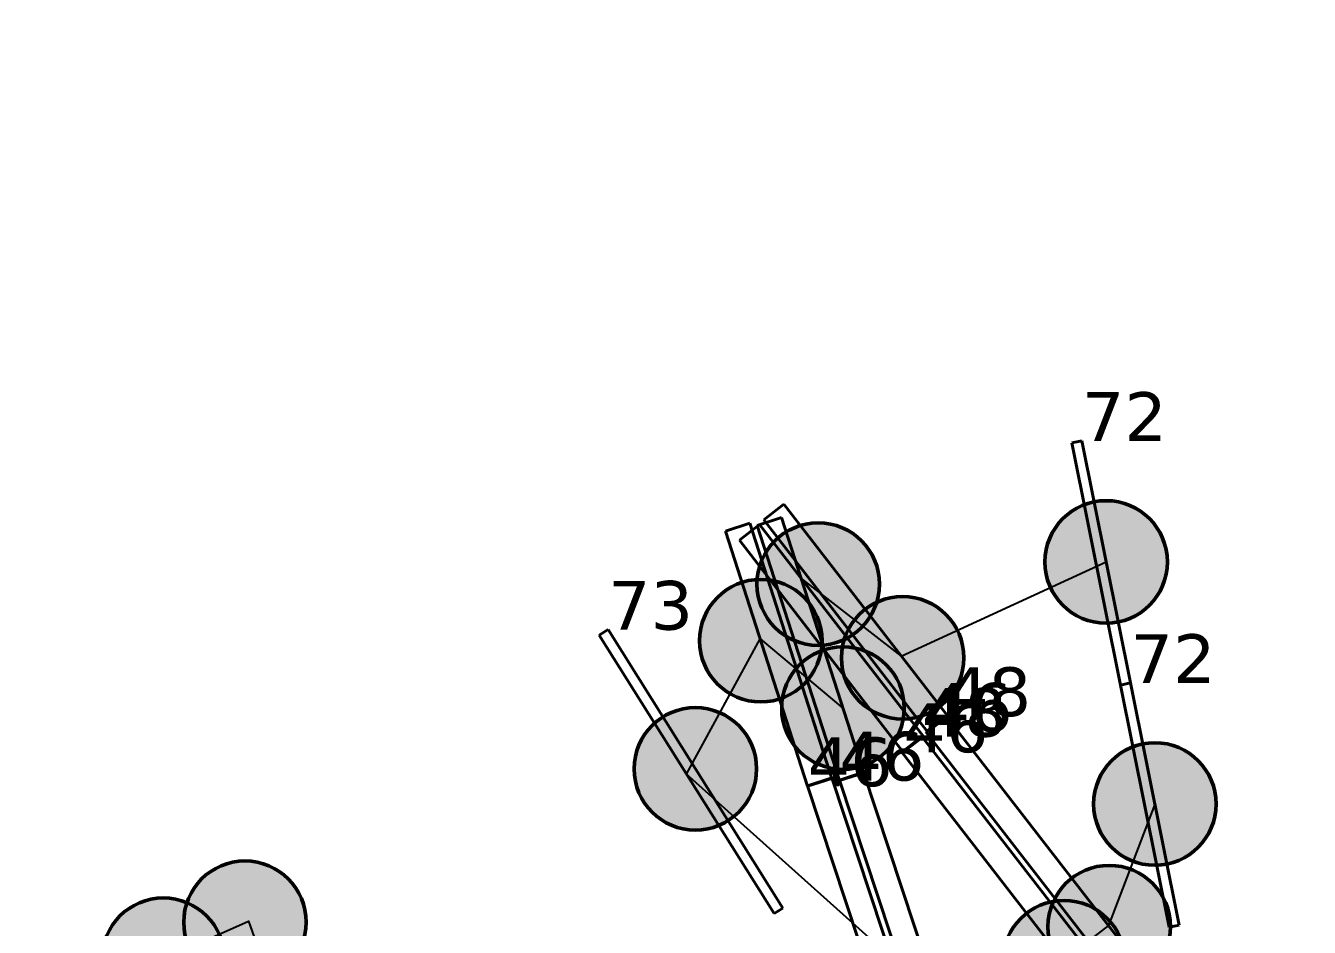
# Model space of a CAD drawing. Header units: millimetres. Extents: x -243740 to 150609, y -473655 to -165121.
# Drawn here: x 9082 to 13825, y -312786 to -309456 of the extents above; entities that cross this region are included whole.
import ezdxf

# ---------------------------------------------------------------- set-up
doc = ezdxf.new("R2010")
doc.units = ezdxf.units.MM
doc.layers.add('_Гр.ЩД-1C.10.4.I10.1', color=6, linetype='Continuous')
for name, color, linetype, lineweight in [('_освещение_dali', 3, 'Continuous', 50), ('DLX_FL1_LUM 122', 1, 'Continuous', 40), ('DLX_FL1_LUM 222', 5, 'Continuous', 40), ('DLX_LUM 3', 5, 'Continuous', 40), ('DLX_LUM 6', 5, 'Continuous', 40), ('DLX_LUM 9', 5, 'Continuous', 40)]:
    doc.layers.add(name, color=color, linetype=linetype, lineweight=lineweight)
doc.styles.add('TableTextStyle', font='')
doc.styles.get('TableTextStyle').set_extended_font_data('VERDANA.TTF')
doc.linetypes.add('Truba', pattern='A,3e-05,[4,MSH_7,S=1,R=0,X=0,Y=0],-3.022072', length=3.022102)

# ---------------------------------------------------------------- blocks, each defined once
blk = doc.blocks.new('A$Caabd1818')
at = {"layer": 'DLX_FL1_LUM 122'}
for points in [[(8001, 85258.1, 0), (8090.2, 85287.7, 0)], [(8090.2, 85287.7, 0), (8001, 85258.1, 0)], [(8090.2, 85287.7, 0), (8001, 85258.1, 0)], [(8001, 85258.1, 0), (8090.2, 85287.7, 0)], [(8090.2, 85287.7, 0), (8705, 83428.7, 0)], [(8705, 83428.7, 0), (8090.2, 85287.7, 0)], [(8090.2, 85287.7, 0), (8090.2, 85287.7, 0)], [(8090.2, 85287.7, 0), (8090.2, 85287.7, 0)], [(8705, 83428.7, 0), (8090.2, 85287.7, 0)], [(8090.2, 85287.7, 0), (8705, 83428.7, 0)], [(8118.6, 85279.2, 0), (8207.8, 85308.7, 0)], [(8207.8, 85308.7, 0), (8118.6, 85279.2, 0)], [(8207.8, 85308.7, 0), (8118.6, 85279.2, 0)], [(8118.6, 85279.2, 0), (8207.8, 85308.7, 0)], [(8733.4, 83420.2, 0), (8118.6, 85279.2, 0)], [(8118.6, 85279.2, 0), (8118.6, 85279.2, 0)], [(8118.6, 85279.2, 0), (8733.4, 83420.2, 0)], [(8118.6, 85279.2, 0), (8118.6, 85279.2, 0)], [(8118.6, 85279.2, 0), (8733.4, 83420.2, 0)], [(8733.4, 83420.2, 0), (8118.6, 85279.2, 0)], [(8207.8, 85308.7, 0), (8822.7, 83449.7, 0)], [(8822.7, 83449.7, 0), (8207.8, 85308.7, 0)], [(8207.8, 85308.7, 0), (8207.8, 85308.7, 0)], [(8207.8, 85308.7, 0), (8207.8, 85308.7, 0)], [(8822.7, 83449.7, 0), (8207.8, 85308.7, 0)], [(8207.8, 85308.7, 0), (8822.7, 83449.7, 0)], [(8615.8, 83399.2, 0), (8001, 85258.1, 0)], [(8001, 85258.1, 0), (8001, 85258.1, 0)], [(8001, 85258.1, 0), (8615.8, 83399.2, 0)], [(8001, 85258.1, 0), (8001, 85258.1, 0)], [(8001, 85258.1, 0), (8615.8, 83399.2, 0)], [(8615.8, 83399.2, 0), (8001, 85258.1, 0)]]:
    blk.add_polyline3d(points, dxfattribs=at)
at = {"layer": 'DLX_FL1_LUM 222'}
for points in [[(8438.5, 85458.3, 0), (8512.8, 85515.9, 0)], [(8512.8, 85515.9, 0), (8438.5, 85458.3, 0)], [(8512.8, 85515.9, 0), (8438.5, 85458.3, 0)], [(8438.5, 85458.3, 0), (8512.8, 85515.9, 0)], [(8512.8, 85515.9, 0), (8512.8, 85515.9, 0)], [(8512.8, 85515.9, 0), (9712.3, 83968.3, 0)], [(9712.3, 83968.3, 0), (8512.8, 85515.9, 0)], [(8512.8, 85515.9, 0), (8512.8, 85515.9, 0)], [(9712.3, 83968.3, 0), (8512.8, 85515.9, 0)], [(8512.8, 85515.9, 0), (9712.3, 83968.3, 0)], [(8348.8, 85382.5, 0), (8423, 85440.1, 0)], [(8423, 85440.1, 0), (8348.8, 85382.5, 0)], [(8423, 85440.1, 0), (8348.8, 85382.5, 0)], [(8348.8, 85382.5, 0), (8423, 85440.1, 0)], [(8423, 85440.1, 0), (8423, 85440.1, 0)], [(8423, 85440.1, 0), (9622.5, 83892.5, 0)], [(9622.5, 83892.5, 0), (8423, 85440.1, 0)], [(8423, 85440.1, 0), (8423, 85440.1, 0)], [(9622.5, 83892.5, 0), (8423, 85440.1, 0)], [(8423, 85440.1, 0), (9622.5, 83892.5, 0)], [(9638, 83910.7, 0), (8438.5, 85458.3, 0)], [(8438.5, 85458.3, 0), (8438.5, 85458.3, 0)], [(8438.5, 85458.3, 0), (9638, 83910.7, 0)], [(8438.5, 85458.3, 0), (8438.5, 85458.3, 0)], [(8438.5, 85458.3, 0), (9638, 83910.7, 0)], [(9638, 83910.7, 0), (8438.5, 85458.3, 0)], [(9548.2, 83834.9, 0), (8348.8, 85382.5, 0)], [(8348.8, 85382.5, 0), (8348.8, 85382.5, 0)], [(8348.8, 85382.5, 0), (9548.2, 83834.9, 0)], [(8348.8, 85382.5, 0), (8348.8, 85382.5, 0)], [(8348.8, 85382.5, 0), (9548.2, 83834.9, 0)], [(9548.2, 83834.9, 0), (8348.8, 85382.5, 0)]]:
    blk.add_polyline3d(points, dxfattribs=at)
at = {"layer": 'DLX_LUM 3'}
for points in [[(7838.9, 86241.3, 0), (7913.3, 86298.8, 0)], [(7913.3, 86298.8, 0), (7838.9, 86241.3, 0)], [(7913.3, 86298.8, 0), (7838.9, 86241.3, 0)], [(7838.9, 86241.3, 0), (7913.3, 86298.8, 0)], [(7913.3, 86298.8, 0), (8518.9, 85515.7, 0)], [(8518.9, 85515.7, 0), (7913.3, 86298.8, 0)], [(7913.3, 86298.8, 0), (7913.3, 86298.8, 0)], [(7913.3, 86298.8, 0), (7913.3, 86298.8, 0)], [(8518.9, 85515.7, 0), (7913.3, 86298.8, 0)], [(7913.3, 86298.8, 0), (8518.9, 85515.7, 0)], [(7697.6, 86199.2, 0), (7787.1, 86228.1, 0)], [(7787.1, 86228.1, 0), (7697.6, 86199.2, 0)], [(7787.1, 86228.1, 0), (7697.6, 86199.2, 0)], [(7697.6, 86199.2, 0), (7787.1, 86228.1, 0)], [(7787.1, 86228.1, 0), (8090.8, 85285.8, 0)], [(8090.8, 85285.8, 0), (7787.1, 86228.1, 0)], [(7787.1, 86228.1, 0), (7787.1, 86228.1, 0)], [(7787.1, 86228.1, 0), (7787.1, 86228.1, 0)], [(8090.8, 85285.8, 0), (7787.1, 86228.1, 0)], [(7787.1, 86228.1, 0), (8090.8, 85285.8, 0)], [(7815.3, 86220.3, 0), (7904.7, 86249.1, 0)], [(7904.7, 86249.1, 0), (7815.3, 86220.3, 0)], [(7904.7, 86249.1, 0), (7815.3, 86220.3, 0)], [(7815.3, 86220.3, 0), (7904.7, 86249.1, 0)], [(8444.5, 85458.2, 0), (7838.9, 86241.3, 0)], [(7838.9, 86241.3, 0), (7838.9, 86241.3, 0)], [(7838.9, 86241.3, 0), (8444.5, 85458.2, 0)], [(7838.9, 86241.3, 0), (7838.9, 86241.3, 0)], [(7838.9, 86241.3, 0), (8444.5, 85458.2, 0)], [(8444.5, 85458.2, 0), (7838.9, 86241.3, 0)], [(7904.7, 86249.1, 0), (8208.5, 85306.9, 0)], [(8208.5, 85306.9, 0), (7904.7, 86249.1, 0)], [(7904.7, 86249.1, 0), (7904.7, 86249.1, 0)], [(7904.7, 86249.1, 0), (7904.7, 86249.1, 0)], [(8208.5, 85306.9, 0), (7904.7, 86249.1, 0)], [(7904.7, 86249.1, 0), (8208.5, 85306.9, 0)], [(8001.3, 85257, 0), (7697.6, 86199.2, 0)], [(7697.6, 86199.2, 0), (7697.6, 86199.2, 0)], [(7697.6, 86199.2, 0), (8001.3, 85257, 0)], [(7697.6, 86199.2, 0), (7697.6, 86199.2, 0)], [(7697.6, 86199.2, 0), (8001.3, 85257, 0)], [(8001.3, 85257, 0), (7697.6, 86199.2, 0)], [(7749.1, 86165.5, 0), (7823.5, 86223, 0)], [(7823.5, 86223, 0), (7749.1, 86165.5, 0)], [(7823.5, 86223, 0), (7749.1, 86165.5, 0)], [(7749.1, 86165.5, 0), (7823.5, 86223, 0)], [(8119, 85278, 0), (7815.3, 86220.3, 0)], [(7815.3, 86220.3, 0), (7815.3, 86220.3, 0)], [(7815.3, 86220.3, 0), (8119, 85278, 0)], [(7815.3, 86220.3, 0), (7815.3, 86220.3, 0)], [(7815.3, 86220.3, 0), (8119, 85278, 0)], [(8119, 85278, 0), (7815.3, 86220.3, 0)], [(7823.5, 86223, 0), (8429.1, 85439.9, 0)], [(8429.1, 85439.9, 0), (7823.5, 86223, 0)], [(7823.5, 86223, 0), (7823.5, 86223, 0)], [(7823.5, 86223, 0), (7823.5, 86223, 0)], [(8429.1, 85439.9, 0), (7823.5, 86223, 0)], [(7823.5, 86223, 0), (8429.1, 85439.9, 0)], [(8354.8, 85382.4, 0), (7749.1, 86165.5, 0)], [(7749.1, 86165.5, 0), (7749.1, 86165.5, 0)], [(7749.1, 86165.5, 0), (8354.8, 85382.4, 0)], [(7749.1, 86165.5, 0), (7749.1, 86165.5, 0)], [(7749.1, 86165.5, 0), (8354.8, 85382.4, 0)], [(8354.8, 85382.4, 0), (7749.1, 86165.5, 0)], [(8518.9, 85515.7, 0), (8444.5, 85458.2, 0)], [(8444.5, 85458.2, 0), (8518.9, 85515.7, 0)], [(8444.5, 85458.2, 0), (8518.9, 85515.7, 0)], [(8518.9, 85515.7, 0), (8444.5, 85458.2, 0)], [(8518.9, 85515.7, 0), (8518.9, 85515.7, 0)], [(8518.9, 85515.7, 0), (8518.9, 85515.7, 0)], [(8429.1, 85439.9, 0), (8354.8, 85382.4, 0)], [(8354.8, 85382.4, 0), (8429.1, 85439.9, 0)], [(8354.8, 85382.4, 0), (8429.1, 85439.9, 0)], [(8429.1, 85439.9, 0), (8354.8, 85382.4, 0)], [(8429.1, 85439.9, 0), (8429.1, 85439.9, 0)], [(8429.1, 85439.9, 0), (8429.1, 85439.9, 0)], [(8444.5, 85458.2, 0), (8444.5, 85458.2, 0)], [(8444.5, 85458.2, 0), (8444.5, 85458.2, 0)], [(8354.8, 85382.4, 0), (8354.8, 85382.4, 0)], [(8354.8, 85382.4, 0), (8354.8, 85382.4, 0)], [(8090.8, 85285.8, 0), (8001.3, 85257, 0)], [(8001.3, 85257, 0), (8090.8, 85285.8, 0)], [(8001.3, 85257, 0), (8090.8, 85285.8, 0)], [(8090.8, 85285.8, 0), (8001.3, 85257, 0)], [(8090.8, 85285.8, 0), (8090.8, 85285.8, 0)], [(8090.8, 85285.8, 0), (8090.8, 85285.8, 0)], [(8208.5, 85306.9, 0), (8119, 85278, 0)], [(8119, 85278, 0), (8208.5, 85306.9, 0)], [(8119, 85278, 0), (8208.5, 85306.9, 0)], [(8208.5, 85306.9, 0), (8119, 85278, 0)], [(8119, 85278, 0), (8119, 85278, 0)], [(8119, 85278, 0), (8119, 85278, 0)], [(8208.5, 85306.9, 0), (8208.5, 85306.9, 0)], [(8208.5, 85306.9, 0), (8208.5, 85306.9, 0)], [(8001.3, 85257, 0), (8001.3, 85257, 0)], [(8001.3, 85257, 0), (8001.3, 85257, 0)]]:
    blk.add_polyline3d(points, dxfattribs=at)
at = {"layer": 'DLX_LUM 6'}
for points in [[(7231.5, 85814.9, 0), (7263.7, 85835.1, 0)], [(7263.7, 85835.1, 0), (7231.5, 85814.9, 0)], [(7263.7, 85835.1, 0), (7231.5, 85814.9, 0)], [(7231.5, 85814.9, 0), (7263.7, 85835.1, 0)], [(7231.5, 85814.9, 0), (7263.7, 85835.1, 0)], [(7263.7, 85835.1, 0), (7231.5, 85814.9, 0)], [(7263.7, 85835.1, 0), (7231.5, 85814.9, 0)], [(7231.5, 85814.9, 0), (7263.7, 85835.1, 0)], [(7877, 84786.7, 0), (7231.5, 85814.9, 0)], [(7231.5, 85814.9, 0), (7231.5, 85814.9, 0)], [(7231.5, 85814.9, 0), (7877, 84786.7, 0)], [(7231.5, 85814.9, 0), (7231.5, 85814.9, 0)], [(7231.5, 85814.9, 0), (7877, 84786.7, 0)], [(7877, 84786.7, 0), (7231.5, 85814.9, 0)], [(7877, 84786.7, 0), (7231.5, 85814.9, 0)], [(7231.5, 85814.9, 0), (7231.5, 85814.9, 0)], [(7231.5, 85814.9, 0), (7877, 84786.7, 0)], [(7231.5, 85814.9, 0), (7231.5, 85814.9, 0)], [(7231.5, 85814.9, 0), (7877, 84786.7, 0)], [(7877, 84786.7, 0), (7231.5, 85814.9, 0)], [(7263.7, 85835.1, 0), (7263.7, 85835.1, 0)], [(7263.7, 85835.1, 0), (7909.2, 84806.9, 0)], [(7909.2, 84806.9, 0), (7263.7, 85835.1, 0)], [(7263.7, 85835.1, 0), (7263.7, 85835.1, 0)], [(7909.2, 84806.9, 0), (7263.7, 85835.1, 0)], [(7263.7, 85835.1, 0), (7909.2, 84806.9, 0)], [(7263.7, 85835.1, 0), (7263.7, 85835.1, 0)], [(7263.7, 85835.1, 0), (7909.2, 84806.9, 0)], [(7909.2, 84806.9, 0), (7263.7, 85835.1, 0)], [(7263.7, 85835.1, 0), (7263.7, 85835.1, 0)], [(7909.2, 84806.9, 0), (7263.7, 85835.1, 0)], [(7263.7, 85835.1, 0), (7909.2, 84806.9, 0)], [(7909.2, 84806.9, 0), (7877, 84786.7, 0)], [(7877, 84786.7, 0), (7909.2, 84806.9, 0)], [(7877, 84786.7, 0), (7909.2, 84806.9, 0)], [(7909.2, 84806.9, 0), (7877, 84786.7, 0)], [(7909.2, 84806.9, 0), (7877, 84786.7, 0)], [(7877, 84786.7, 0), (7909.2, 84806.9, 0)], [(7877, 84786.7, 0), (7909.2, 84806.9, 0)], [(7909.2, 84806.9, 0), (7877, 84786.7, 0)], [(7909.2, 84806.9, 0), (7909.2, 84806.9, 0)], [(7909.2, 84806.9, 0), (7909.2, 84806.9, 0)], [(7909.2, 84806.9, 0), (7909.2, 84806.9, 0)], [(7909.2, 84806.9, 0), (7909.2, 84806.9, 0)], [(7877, 84786.7, 0), (7877, 84786.7, 0)], [(7877, 84786.7, 0), (7877, 84786.7, 0)], [(7877, 84786.7, 0), (7877, 84786.7, 0)], [(7877, 84786.7, 0), (7877, 84786.7, 0)]]:
    blk.add_polyline3d(points, dxfattribs=at)
at = {"layer": 'DLX_LUM 9'}
for points in [[(8977, 86524.8, 0), (9014.3, 86532.3, 0)], [(9014.3, 86532.3, 0), (8977, 86524.8, 0)], [(9014.3, 86532.3, 0), (8977, 86524.8, 0)], [(8977, 86524.8, 0), (9014.3, 86532.3, 0)], [(9156.9, 85630.7, 0), (8977, 86524.8, 0)], [(8977, 86524.8, 0), (8977, 86524.8, 0)], [(8977, 86524.8, 0), (9156.9, 85630.7, 0)], [(8977, 86524.8, 0), (8977, 86524.8, 0)], [(8977, 86524.8, 0), (9156.9, 85630.7, 0)], [(9156.9, 85630.7, 0), (8977, 86524.8, 0)], [(9014.3, 86532.3, 0), (9014.3, 86532.3, 0)], [(9014.3, 86532.3, 0), (9194.2, 85638.2, 0)], [(9194.2, 85638.2, 0), (9014.3, 86532.3, 0)], [(9014.3, 86532.3, 0), (9014.3, 86532.3, 0)], [(9194.2, 85638.2, 0), (9014.3, 86532.3, 0)], [(9014.3, 86532.3, 0), (9194.2, 85638.2, 0)], [(9194.2, 85638.2, 0), (9156.9, 85630.7, 0)], [(9156.9, 85630.7, 0), (9194.2, 85638.2, 0)], [(9156.9, 85630.7, 0), (9194.2, 85638.2, 0)], [(9194.2, 85638.2, 0), (9156.9, 85630.7, 0)], [(9156.9, 85630.7, 0), (9194.2, 85638.2, 0)], [(9194.2, 85638.2, 0), (9156.9, 85630.7, 0)], [(9194.2, 85638.2, 0), (9156.9, 85630.7, 0)], [(9156.9, 85630.7, 0), (9194.2, 85638.2, 0)], [(9156.9, 85630.7, 0), (9156.9, 85630.7, 0)], [(9156.9, 85630.7, 0), (9156.9, 85630.7, 0)], [(9336.8, 84736.6, 0), (9156.9, 85630.7, 0)], [(9156.9, 85630.7, 0), (9156.9, 85630.7, 0)], [(9156.9, 85630.7, 0), (9336.8, 84736.6, 0)], [(9156.9, 85630.7, 0), (9156.9, 85630.7, 0)], [(9156.9, 85630.7, 0), (9336.8, 84736.6, 0)], [(9336.8, 84736.6, 0), (9156.9, 85630.7, 0)], [(9194.2, 85638.2, 0), (9194.2, 85638.2, 0)], [(9194.2, 85638.2, 0), (9194.2, 85638.2, 0)], [(9194.2, 85638.2, 0), (9194.2, 85638.2, 0)], [(9194.2, 85638.2, 0), (9374.1, 84744.1, 0)], [(9374.1, 84744.1, 0), (9194.2, 85638.2, 0)], [(9194.2, 85638.2, 0), (9194.2, 85638.2, 0)], [(9374.1, 84744.1, 0), (9194.2, 85638.2, 0)], [(9194.2, 85638.2, 0), (9374.1, 84744.1, 0)], [(9374.1, 84744.1, 0), (9336.8, 84736.6, 0)], [(9336.8, 84736.6, 0), (9374.1, 84744.1, 0)], [(9336.8, 84736.6, 0), (9374.1, 84744.1, 0)], [(9374.1, 84744.1, 0), (9336.8, 84736.6, 0)], [(9336.8, 84736.6, 0), (9336.8, 84736.6, 0)], [(9336.8, 84736.6, 0), (9336.8, 84736.6, 0)], [(9374.1, 84744.1, 0), (9374.1, 84744.1, 0)], [(9374.1, 84744.1, 0), (9374.1, 84744.1, 0)]]:
    blk.add_polyline3d(points, dxfattribs=at)
blk = doc.blocks.new('A$Cab2378fa')
at = {"lineweight": 25, "true_color": 0xfff5f5}
h = blk.add_hatch(color=7, dxfattribs=at)
h.dxf.hatch_style = 1
h.paths.add_polyline_path([(0, 0), (-141.6, -170.3, 0.174923), (3, -222.4, 0.197808), (162.3, -156.8)])
h.paths.add_polyline_path([(-163.2, 157.6), (0, 0), (147.8, 177.8, 0.175398), (3, 230.2, 0.209014)])
at = {"lineweight": 25}
h = blk.add_hatch(color=0, dxfattribs=at)
h.paths.add_polyline_path([(162.3, -156.8, 0.442338), (147.8, 177.8), (0, 0)])
h.paths.add_polyline_path([(-141.6, -170.3), (0, 0), (-163.2, 157.6, 0.430096)])
blk.add_circle((3, 3.9), 226.3)

msp = doc.modelspace()

# ---------------------------------------------------------------- linework, layer by layer
at = {"layer": '_Гр.ЩД-1C.10.4.I10.1', "ltscale": 100}
for points in [[(12456.4, -313056.3), (11523.9, -312221), (11795.6, -311720.7), (12101.3, -311976.5), (11946.9, -311497.5), (12316.9, -311784.1), (13073.9, -311436.6), (13253.8, -312330.6), (13082.2, -312779.7), (12915.2, -312909.2)], [(9590.1, -312903.9), (9904.8, -312763.1), (10495.9, -314431.5)]]:
    msp.add_lwpolyline(points, dxfattribs=at)

# ---------------------------------------------------------------- block references
at = {"layer": '_освещение_dali', "color": 5, "ltscale": 100}
for p in [(13070.9, -311440.5), (12007, -311522.4), (11794.8, -311731.3), (12318.9, -311794.5), (12098.3, -311980.4), (11553.1, -312204.7), (13250.8, -312334.5), (9888.9, -312771.3), (13082.3, -312787.5), (9587.2, -312907.8), (12915.2, -312917)]:
    msp.add_blockref('A$Cab2378fa', p, dxfattribs=at)
at = {"layer": 'Defpoints', "linetype": 'Truba', "ltscale": 100}
msp.add_blockref('A$Caabd1818', (3969.7, -397521.8), dxfattribs=at)

# ---------------------------------------------------------------- texts
at = {"layer": '_освещение_dali', "color": 103, "true_color": 0x69d485, "style": 'TableTextStyle'}
for s, p in [('72', (12984, -310989.5)), ('73', (11233.4, -311686.7)), ('73', (11233.4, -311686.7)), ('72', (13163.9, -311883.6)), ('48', (12482.5, -312005.9)), ('46', (12414.2, -312063.6)), ('48', (12392.7, -312081.7)), ('46', (12324.5, -312139.4)), ('46', (12088.7, -312243.8)), ('46', (11971, -312264.8))]:
    msp.add_text(s, height=180, dxfattribs=at).set_placement(p)

doc.saveas('drawing.dxf')
